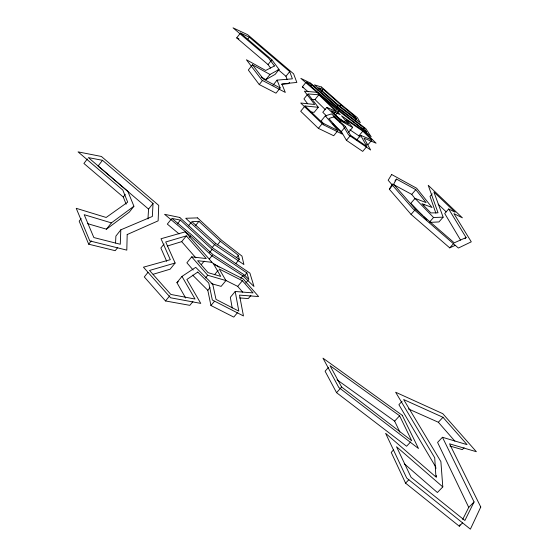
<?xml version="1.0" encoding="UTF-8"?>
<svg xmlns="http://www.w3.org/2000/svg" width="557" height="557" viewBox="0 0 557 557"><rect width="100%" height="100%" fill="white"/><g stroke="black" fill="none" stroke-linecap="round" stroke-linejoin="round"><path stroke-width="0.84" d="M120.806 229.832L120.277 244.265L93.855 237.56L84.191 214.689L111.393 222.884L133.917 206.229L127.804 191.26L88.361 157.603L102.481 160.305L153.036 203.444L152.346 216.464L120.806 229.832L115.884 236.112L115.564 242.977M147.953 218.985L148.573 209.112L153.036 203.444M462.686 519.437L468.743 507.399L437.586 442.418L442.446 437.273L474.07 501.941L464.886 520.489L411.101 477.321L396.521 446.728L442.794 486.902L437.391 492.52L404.229 463.709M393.576 449.882L391.223 452.409L405.58 483.156L459.281 526.205L460.04 524.701M422.686 215.636L410.829 203.284L415.069 198.396L426.119 202.609L415.814 189.672L396.507 179.103L393.611 184.228L415.501 209.307L454.233 242.824L466.098 237.56L448.67 208.993L444.709 213.491L460.542 240.088M455.034 245.442L449.729 247.879L411.066 214.403L389.329 189.227L392.358 183.949M87.379 158.905L83.919 163.466L123.292 197.06L126.14 204.196M102.481 160.305L98.102 166.042L148.573 209.112M81.19 218.588L79.185 221.192L88.695 244.196L115.208 250.699L117.743 247.482M270.611 68.065L268.056 64.584L236.711 37.883L240.457 33.044L249.313 37.173L289.717 71.588L292.383 78.822L277.073 80.124L272.986 85.256M123.292 197.06L125.297 194.484M247.726 39.213L249.313 37.173M88.695 244.196L91.278 240.882M87.456 223.615L106.471 229.192L111.393 222.884M133.917 206.229L129.301 212.126L106.471 229.192M240.457 33.044L271.851 59.78L279.071 69.465L269.978 74.471L252.474 64.779L248.331 70.05L259.256 84.553L275.993 93.179L280.171 87.95L277.073 80.124M268.056 64.584L271.851 59.78M259.256 84.553L262.444 80.535M261.317 77.117L265.898 79.609L269.978 74.471M279.071 69.465L275.2 74.339L265.898 79.609M171.375 219.019L167.323 224.102L179.11 233.912M287.106 79.56L285.964 76.302L289.717 71.588M289.501 82.436L288.533 83.634L281.626 84.358M177.398 223.879L180.412 220.119L212.085 249.411L246.89 272.937L248.826 279.377L243.869 274.615L212.948 254.584L191.552 234.769L171.883 218.386L180.412 220.119M164.092 243.994L160.869 248.018L166.71 261.337M147.946 272.408L144.298 276.954L165.526 300.961L189.819 305.34L192.945 301.553M188.37 225.933L191.343 222.236M308.174 91.773L302.333 86.857L306.155 82.116L311.669 84.81L337.472 107.612L363.972 127.936L366.506 131.842C345.786 116.016 325.852 99.237 306.155 82.116M167.281 246.055L181.693 241.641L186.33 235.89L206.25 258.573L191.699 256.868L186.887 262.786L193.154 270.02M195.5 225.585L198.926 221.338L220.349 241.258L238.361 255.287L239.273 259.402L235.771 263.635M310.59 86.147L311.669 84.81M189.512 237.296L190.529 236.029M307.443 94.544L303.934 98.888L307.52 103.588M186.33 235.89L165.708 241.989L175.128 263.022L170.143 269.177L153.182 274.281M317.309 89.962L318.917 87.978L323.164 89.28L340.752 104.862L354.934 116.455L356.383 118.906L354.76 120.862M310.806 112.054L314.176 112.319L318.284 107.278L304.971 105.99L300.696 111.268L318.374 128.354L333.692 135.741L337.417 131.229M321.57 91.237L323.164 89.28M311.579 99.355L314.977 99.557L318.848 94.787L335.934 111.379L326.785 107.397L322.788 112.277L326.506 115.912M185.655 298.016L176.91 282.629L181.979 276.404L195.73 267.339L212.753 284.321L216.012 299.401L238.807 311.119L235.207 291.485L253.052 292.905L242.399 280.735L219.228 268.996L225.947 280.568L221.129 286.375L211.152 283.555M165.526 300.961L169.781 295.746M212.106 247.635L215.615 243.339L239.273 259.402M209.529 252.537L212.085 249.411M217.376 244.892L220.349 241.258M201.523 264.352L204.147 261.142M356.584 140.141L360.609 135.316L366.84 146.456L350.59 135.309L345.431 126.62L331.512 113.9L325.309 115.87L321.138 120.96L323.868 124.176M209.335 258.998L212.426 255.217M318.374 128.354L322.719 123.062L337.953 130.589L325.309 115.87M336.679 106.986L338.294 105.015L318.917 87.978M336.379 108.949L337.472 107.612M339.679 106.164L340.752 104.862M333.97 113.781L335.446 111.978M335.746 114.749L339.136 110.627M205.547 277.901L207.719 275.262L225.947 280.568M339.443 121.934L340.452 120.709L352.658 127.469L348.661 132.281M214.487 274.754L218.177 270.277M344.115 122.185L345.598 120.396M237.686 312.449L233.766 317.1L210.936 305.501L207.81 290.301L210.01 287.642M236.377 257.689L238.361 255.287M366.325 147.076L362.698 151.4L346.419 140.322L341.35 131.556L345.431 126.62M353.862 117.75L354.934 116.455M346.419 140.322L350.59 135.309M210.936 305.501L214.494 301.233M361.34 129.509L362.44 128.18M362.872 129.252L363.972 127.936M349.817 129.739L358.889 135.852L362.802 131.153L371.916 140.023L360.609 135.316M240.784 278.319L243.353 275.235M244.342 275.993L246.89 272.937M225.313 280.171L237.693 286.368L242.399 280.735M235.207 291.485L230.34 297.306L232.192 308.028M245.728 283.081L248.311 279.997M371.422 140.608L367.961 144.729L366.443 144.117M250.935 295.419L248.297 298.559L239.747 297.96M394.955 180.921L396.507 179.103M389.329 189.227L393.075 184.854M393.848 184.75L411.741 194.379L415.814 189.672M411.066 214.403L414.944 209.94M432.225 193.864L430.018 196.398L435.88 213.157M423.522 205.596L424.559 204.405M429.746 221.811L433.541 217.495L443.142 217.174L433.875 191.97L455.139 212.224L448.67 208.993M443.142 217.174L438.951 221.93L430.018 222.389M328.372 367.516L325.093 371.22L336.56 392.678L406.603 446.241L410.586 441.979M449.729 247.879L453.67 243.458M465.039 238.744L466.098 237.56M336.56 392.678L341.622 387.031L330.016 365.671L399.599 415.773L411.727 440.761L341.622 387.031M402.057 401.256L398.896 404.695L435.748 467.01L435.859 468.709M399.877 432.114L394.648 421.127L399.599 415.773M408.365 408.908L438.338 422.248L442.982 417.304L467.065 444.646L442.446 437.273M405.58 483.156L408.894 479.661M464.092 447.758L462.31 449.624L449.952 446.025M468.743 507.399L474.07 501.941M459.281 526.205L462.644 522.772M176.91 282.629L178.303 281.696M175.128 263.022L149.513 270.458L170.846 294.444L195.027 299.032L181.979 276.404M198.926 221.338L191.838 221.623L215.615 243.339M318.848 94.787L307.944 93.924L318.284 107.278M442.982 417.304L403.644 399.536L440.886 461.614L442.794 486.902M236.711 37.883L238.932 38.893M302.333 86.857L303.718 87.519M280.171 87.95L263.51 79.191L252.474 64.779M211.18 262.11L219.096 267.2M362.802 131.153L346.092 119.797L352.658 127.469M337.034 379.79L394.648 421.127M335.948 115.856L343.488 121.51M338.294 105.015L356.383 118.906M278.027 69.541L285.964 76.302M332.515 123.459L341.35 131.556M438.122 204.147L446.227 211.904M304.971 105.99L322.719 123.062M326.785 107.397L340.452 120.709M314.977 99.557L325.309 109.645M358.889 135.852L360.101 137.036M192.659 275.137L207.81 290.301M415.069 198.396L433.541 217.495M423.87 216.875L426.836 219.959M438.338 422.248L454.888 441.151M181.693 241.641L195.855 257.863M237.693 286.368L242.713 292.147M191.699 256.868L207.719 275.262M411.741 194.379L415.32 198.933M436.298 475.511L436.409 477.21M127.184 234.546L126.808 250.135L89.802 240.916L76.239 208.318L106.171 217.46L127.685 202.163L122.825 190.09L78.05 151.873L101.388 156.461L158.745 205.401L158.132 220.844L127.184 234.546M480.761 507.023L470.393 529.15L406.694 478.052L385.625 433.325L435.936 477.001L434.718 457.777L395.637 392.225L442.78 413.67L476.353 451.713L449.541 443.825L480.761 507.023M391.682 174.522L388.152 180.259L412.793 208.562L458.404 248.032L471.285 241.829L453.913 213.61L462.38 217.815L428.215 185.286L438.039 212.809L430.867 212.927L421.907 203.667L432.023 207.476L416.664 188.259L391.682 174.522M197.784 272.067L186.88 279.468L200.757 303.391L170.637 297.8L143.448 267.186L170.303 259.68L161.015 238.744L185.23 231.851L212.022 262.319L197.638 260.704L208.067 272.652L220.725 276.376L213.519 263.907L243.263 279.022L258.622 296.554L239.503 295.126L243.458 315.951L212.342 300.014L208.784 283.047L197.784 272.067M274.434 65.97L265.668 70.461L246.41 59.752L262.027 80.25L285.309 92.42L281.87 83.961L296.853 82.429L293.595 73.823L247.698 34.729L233.049 27.85L268.648 58.172L274.434 65.97M333.775 116.879L328.888 118.53L342.283 134.098L323.332 124.768L300.724 103.017L314.684 104.479L304.428 91.195L317.26 92.33L340.257 114.638L331.199 110.718L340.097 119.379L348.578 124.093L341.511 115.821L362.983 130.422L376.121 143.205L364 138.199L370.663 150.014L348.508 134.829L342.764 125.095L333.775 116.879M197.568 217.884L185.725 218.274L214.689 244.746L243.903 264.547L241.975 256.109L221.665 240.29L197.568 217.884M179.786 217.46L164.587 214.313L190.021 235.493L212.14 255.997L243.103 276.021L253.985 286.486L249.912 273.125L212.969 248.137L179.786 217.46M321.542 87.059L314.447 84.859L338.043 105.593L360.351 122.728L357.364 117.687L341.35 104.605L321.542 87.059M310.681 83.188L300.85 78.37L338.948 111.226L362.259 128.771L371.185 136.799L365.886 128.702L337.737 107.097L310.681 83.188M402.245 415.292L322.969 358.151L338.788 387.456L418.488 448.503L402.245 415.292"/></g></svg>
